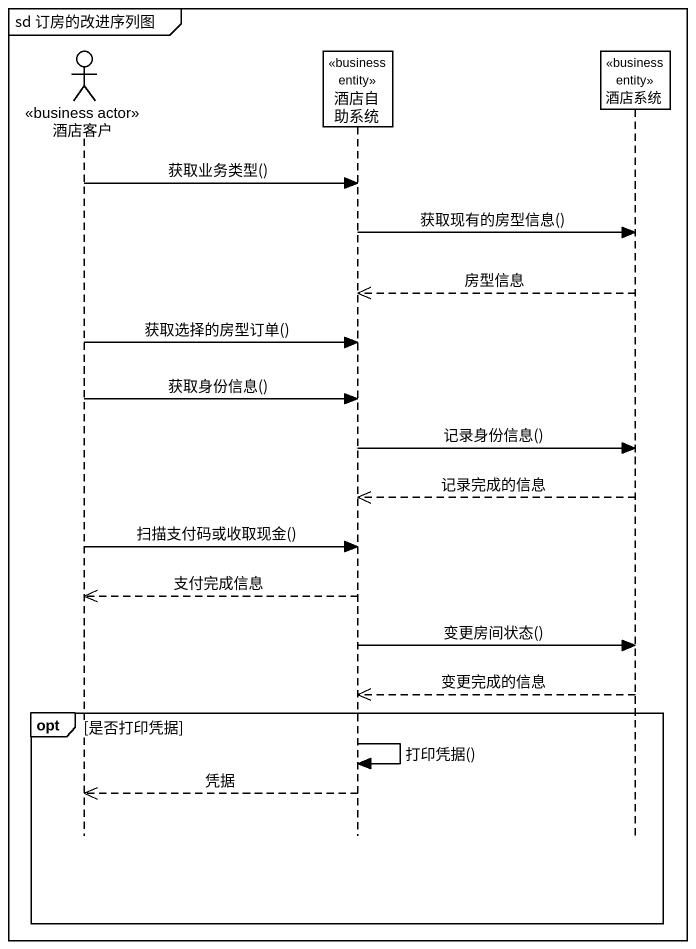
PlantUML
@startuml
mainframe sd 订房的改进序列图
hide footbox
actor 酒店客户 <<business actor>>
participant 酒店自助系统 <<business entity>>
participant 酒店系统 <<business entity>>

酒店客户 -> 酒店自助系统 : 获取业务类型()
酒店自助系统 -> 酒店系统 : 获取现有的房型信息()
酒店系统 -->> 酒店自助系统 : 房型信息
酒店客户 -> 酒店自助系统 : 获取选择的房型订单()
酒店客户 -> 酒店自助系统 : 获取身份信息()
酒店自助系统 -> 酒店系统 : 记录身份信息()
酒店系统 -->> 酒店自助系统 : 记录完成的信息
酒店客户 -> 酒店自助系统 : 扫描支付码或收取现金()
酒店自助系统 -->> 酒店客户 : 支付完成信息
酒店自助系统 -> 酒店系统 : 变更房间状态()
酒店系统 -->> 酒店自助系统 : 变更完成的信息
opt 是否打印凭据
  酒店自助系统 -> 酒店自助系统 : 打印凭据()
  酒店自助系统 -->> 酒店客户 : 凭据
end
@enduml
